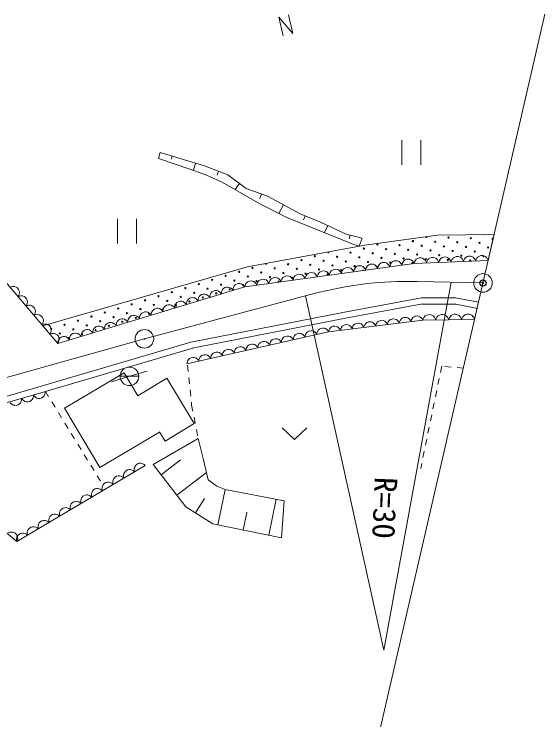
# Model space of a CAD drawing. Units: millimetres, scale not verified. Extents: x -73414 to 566586, y -116917 to 243083.
# Drawn here: x 324144 to 366952, y 137693 to 194632 of the extents above; entities that cross this region are included whole.
import ezdxf
from ezdxf.enums import TextEntityAlignment as Align

# ---------------------------------------------------------------- set-up
doc = ezdxf.new("R2010")
doc.units = ezdxf.units.MM
doc.header["$LTSCALE"] = 1000
doc.header["$PDMODE"] = 32
doc.header["$PDSIZE"] = 500
doc.linetypes.add('USER6', pattern=[1, 0.5, -0.5])
for name, color, linetype, lineweight in [('M-BGD', 7, 'Continuous', 13), ('M-BMK-LINE', 2, 'Continuous', 13), ('M-BMK-SRVR', 3, 'Continuous', 13)]:
    doc.layers.add(name, color=color, linetype=linetype, lineweight=lineweight)
doc.layers.add('M-OTRS', color=6, linetype='Continuous')
doc.styles.add('ＭＳ ゴシック', font='')
doc.styles.get('ＭＳ ゴシック').set_extended_font_data('MS Gothic')

# ---------------------------------------------------------------- blocks, each defined once
blk = doc.blocks.new('BUHIN1')
at = {"color": 3, "linetype": 'Continuous', "lineweight": 13}
for radius in [750, 22.5]:
    blk.add_circle((0, 0), radius, dxfattribs=at)
blk = doc.blocks.new('BUHIN13')
at = {"color": 6, "linetype": 'Continuous', "lineweight": 13}
for radius in [50, 1.5]:
    blk.add_circle((0, 0), radius, dxfattribs=at)
blk = doc.blocks.new('BUHIN2')
at = {"color": 7, "linetype": 'Continuous', "lineweight": 13}
blk.add_lwpolyline([(0, -500), (115, -462.5), (212.5, -402.5), (322.5, -305), (382.5, -195), (420, -77.5), (420, 77.5), (382.5, 195), (322.5, 305), (212.5, 402.5), (115, 460), (0, 500)], dxfattribs=at)
blk = doc.blocks.new('BUHIN5')
at = {"color": 7, "linetype": 'Continuous', "lineweight": 13}
blk.add_line((-750, 0), (750, 0), dxfattribs=at)
blk.add_circle((0, 0), 750, dxfattribs=at)
blk = doc.blocks.new('BUHIN6')
at = {"color": 7, "linetype": 'Continuous', "lineweight": 13}
blk.add_lwpolyline([(-1000, 475), (0, -470), (1000, 475)], dxfattribs=at)
blk = doc.blocks.new('BUHIN7')
at = {"color": 7, "linetype": 'Continuous', "lineweight": 13}
for p, q in [((-770, 1000), (-770, -1000)), ((765, -1000), (765, 1000))]:
    blk.add_line(p, q, dxfattribs=at)

msp = doc.modelspace()

# ---------------------------------------------------------------- linework, layer by layer
at = {"layer": 'M-BGD'}
for p, q in [((335779, 182978), (335936, 183472)), ((335936, 183472), (339494, 182393)), ((338389, 182108), (335779, 182978)), ((336882, 183185), (336803, 182924)), ((338774, 182611), (338599, 182033)), ((339494, 182393), (341374, 181673)), ((339669, 181647), (338389, 182108)), ((340923, 181084), (339669, 181647)), ((340638, 181955), (340517, 181638)), ((341374, 181673), (342853, 180553)), ((343968, 179319), (340923, 181084)), ((342323, 180955), (341964, 180481)), ((342853, 180553), (344573, 179954)), ((344092, 180121), (343965, 179757)), ((344573, 179954), (347212, 178514)), ((346143, 178218), (343968, 179319)), ((345862, 179250), (345482, 178553)), ((327663, 168051), (318682, 178654)), ((351402, 176107), (346143, 178218)), ((347212, 178514), (348851, 177834)), ((347618, 178345), (347490, 178037)), ((348851, 177834), (350931, 176875)), ((349435, 177565), (349175, 177001)), ((350931, 176875), (352210, 176555)), ((351251, 176794), (351180, 176510)), ((352210, 176555), (351983, 175920)), ((352429, 176002), (358294, 176802)), ((358294, 176802), (362861, 176860)), ((362861, 176860), (362376, 174755)), ((342980, 174254), (352429, 176002)), ((351983, 175920), (351402, 176107)), ((326450, 169484), (342980, 174254)), ((356398, 174521), (342743, 172625)), ((362376, 174755), (356398, 174521)), ((342743, 172625), (327663, 168051)), ((350647, 170566), (357001, 171743)), ((357001, 171743), (359731, 171743)), ((359731, 171743), (361600, 171384)), ((357092, 171251), (350738, 170074)), ((359731, 171243), (357001, 171243)), ((361506, 170893), (359637, 171252)), ((338409, 168166), (350647, 170566)), ((350743, 170075), (338505, 167675)), ((357100, 169937), (349510, 168999)), ((361281, 169999), (357100, 169937)), ((327663, 168051), (326450, 169484)), ((349510, 168999), (338086, 166416)), ((313878, 160959), (338409, 168166)), ((338550, 167686), (326663, 164194)), ((333009, 165704), (328200, 162843)), ((334117, 163843), (333009, 165704)), ((333445, 165410), (334887, 165822)), ((333445, 165410), (332010, 164973)), ((336462, 165260), (334117, 163843)), ((338677, 161594), (336462, 165260)), ((314228, 160541), (326663, 164194)), ((328200, 162843), (331051, 158049)), ((336332, 160177), (338677, 161594)), ((331051, 158049), (335861, 160910)), ((335881, 160922), (336332, 160177)), ((324371, 152073), (314228, 160541)), ((335352, 158290), (338988, 160389)), ((338988, 160389), (339402, 158793)), ((337983, 154891), (335352, 158290)), ((335991, 157465), (337555, 158675)), ((339402, 158793), (339787, 157049)), ((334719, 158229), (324371, 152073)), ((337270, 155813), (339653, 157657)), ((339787, 157049), (340496, 156546)), ((340496, 156546), (341176, 156280)), ((340582, 153418), (341165, 156285)), ((341176, 156280), (345936, 155364)), ((338762, 154396), (339502, 155561)), ((344676, 152586), (345266, 155493)), ((340171, 153501), (337983, 154891)), ((345936, 155364), (345699, 152378)), ((342629, 153002), (342922, 154445)), ((345699, 152378), (340171, 153501))]:
    msp.add_line(p, q, dxfattribs=at)
at = {"layer": 'M-BGD', "linetype": 'USER6'}
for p, q in [((338130, 166302), (338462, 163087)), ((358629, 166217), (356935, 157972)), ((360377, 166072), (358629, 166217)), ((326663, 164194), (331158, 156881)), ((338462, 163087), (338988, 160389))]:
    msp.add_line(p, q, dxfattribs=at)
at = {"layer": 'M-BGD'}
for centre in [(359182, 176603), (360970, 176554), (353441, 176043), (355229, 175995), (356311, 176323), (357017, 175946), (358100, 176274), (358805, 175897), (359888, 176226), (361676, 176177), (351275, 175387), (352358, 175715), (353063, 175338), (354146, 175666), (355934, 175618), (357722, 175569), (359511, 175520), (360593, 175848), (361299, 175471), (362382, 175800), (347322, 174778), (348404, 175107), (350193, 175058), (351981, 175009), (353769, 174961), (354852, 175289), (355557, 174912), (356640, 175240), (357345, 174863), (358428, 175192), (359134, 174815), (360216, 175143), (360922, 174766), (362004, 175094), (346239, 174450), (348027, 174401), (349110, 174730), (349815, 174353), (350898, 174681), (351604, 174304), (352686, 174632), (353392, 174255), (354474, 174584), (342286, 173842), (343368, 174170), (344074, 173793), (345156, 174122), (345862, 173745), (346945, 174073), (347650, 173696), (348733, 174024), (349438, 173647), (350521, 173976), (340120, 173185), (341203, 173514), (341908, 173136), (342991, 173465), (343697, 173088), (344779, 173416), (346567, 173367), (337955, 172528), (339038, 172857), (339743, 172480), (340826, 172808), (342614, 172759), (336872, 172200), (338660, 172151), (340449, 172103), (341531, 172431), (334707, 171543), (335790, 171872), (336495, 171494), (337578, 171823), (338283, 171446), (339366, 171774), (332542, 170886), (333624, 171215), (334330, 170838), (335412, 171166), (336118, 170789), (337201, 171117), (330376, 170230), (331459, 170558), (333247, 170509), (335035, 170460), (329294, 169901), (331082, 169852), (332165, 170181), (332870, 169804), (333953, 170132), (327128, 169244), (328211, 169573), (328917, 169196), (329999, 169524), (330705, 169147), (331787, 169475), (327834, 168867), (328539, 168490), (329622, 168818)]:
    msp.add_circle(centre, 50, dxfattribs=at)
for centre, start, end in [((357394, 176651), 154.477, 41.0534), ((362053, 176882), 221.7114, 319.7447), ((362759, 176505), 53.5665, 280.5046), ((349487, 175435), 163.9823, 36.9751), ((344451, 174499), 157.4497, 43.5077), ((356263, 174535), 327.6753, 228.1324), ((352309, 173927), 39.7332, 156.0744), ((345485, 173039), 327.0366, 228.7711)]:
    msp.add_arc(centre, 50, start, end, dxfattribs=at)
at = {"layer": 'M-BMK-LINE'}
for p, q in [((366952, 194632), (349938, 120725)), ((353967, 143309), (359391, 173002)), ((361959, 172944), (356661, 173064)), ((334652, 168431), (348247, 172058)), ((347653, 171900), (353967, 143309)), ((334652, 168431), (312245, 162158))]:
    msp.add_line(p, q, dxfattribs=at)
msp.add_arc((355980, 143072), 30000, 88.6981, 104.9378, dxfattribs=at)
at = {"layer": 'M-BMK-SRVR'}
for p, q in [((346626, 193071), (345493, 194395)), ((345493, 194395), (345855, 192888)), ((346274, 194573), (346626, 193071))]:
    msp.add_line(p, q, dxfattribs=at)
at = {"layer": 'M-OTRS'}
msp.add_point((361959, 172944), dxfattribs=at)

# ---------------------------------------------------------------- block references
at = {"layer": 'M-BGD'}
for name, p in [('BUHIN7', (356190, 183470)), ('BUHIN7', (333260, 177121)), ('BUHIN5', (333445, 165410)), ('BUHIN6', (346759, 160787))]:
    msp.add_blockref(name, p, dxfattribs=at)
for p, xscale, yscale, rotation in [((355910, 174453), 0.9847177, 0.9847177, 97.90378), ((356896, 174541), 0.9970815, 0.9970815, 92.23917), ((357893, 174580), 0.9970815, 0.9970815, 92.23917), ((358889, 174618), 0.9970815, 0.9970815, 92.23917), ((359885, 174657), 0.9970815, 0.9970815, 92.23917), ((360882, 174696), 0.9970815, 0.9970815, 92.23917), ((361878, 174735), 0.9970815, 0.9970815, 92.23917), ((351034, 173776), 0.9847177, 0.9847177, 97.90378), ((352009, 173912), 0.9847177, 0.9847177, 97.90378), ((352984, 174047), 0.9847177, 0.9847177, 97.90378), ((353960, 174183), 0.9847177, 0.9847177, 97.90378), ((354935, 174318), 0.9847177, 0.9847177, 97.90378), ((347132, 173235), 0.9847177, 0.9847177, 97.90378), ((348108, 173370), 0.9847177, 0.9847177, 97.90378), ((349083, 173506), 0.9847177, 0.9847177, 97.90378), ((350058, 173641), 0.9847177, 0.9847177, 97.90378), ((343231, 172693), 0.9847177, 0.9847177, 97.90378), ((344206, 172828), 0.9847177, 0.9847177, 97.90378), ((345181, 172964), 0.9847177, 0.9847177, 97.90378), ((346157, 173099), 0.9847177, 0.9847177, 97.90378), ((324135, 172217), 0.9925458, 0.9925458, 40.26656), ((341329, 172197), 0.9848859, 0.9848859, 106.87422), ((342272, 172482), 0.9848859, 0.9848859, 106.87422), ((324776, 171459), 0.9925458, 0.9925458, 40.26656), ((339444, 171625), 0.9848859, 0.9848859, 106.87422), ((340387, 171911), 0.9848859, 0.9848859, 106.87422), ((337559, 171053), 0.9848859, 0.9848859, 106.87422), ((338502, 171339), 0.9848859, 0.9848859, 106.87422), ((325418, 170702), 0.9925458, 0.9925458, 40.26656), ((335674, 170481), 0.9848859, 0.9848859, 106.87422), ((336617, 170767), 0.9848859, 0.9848859, 106.87422), ((326060, 169945), 0.9925458, 0.9925458, 40.26656), ((333789, 169909), 0.9848859, 0.9848859, 106.87422), ((334732, 170195), 0.9848859, 0.9848859, 106.87422), ((356626, 169879), 0.9560116, 0.9560116, 97.05231), ((357623, 169945), 1.045355, 1.045355, 90.84243), ((358668, 169961), 1.045355, 1.045355, 90.84243), ((359713, 169976), 1.045355, 1.045355, 90.84243), ((360759, 169991), 1.045355, 1.045355, 90.84243), ((326701, 169187), 0.9925458, 0.9925458, 40.26656), ((331905, 169338), 0.9848859, 0.9848859, 106.87422), ((332847, 169624), 0.9848859, 0.9848859, 106.87422), ((351882, 169292), 0.9560116, 0.9560116, 97.05231), ((352831, 169409), 0.9560116, 0.9560116, 97.05231), ((353780, 169527), 0.9560116, 0.9560116, 97.05231), ((354728, 169644), 0.9560116, 0.9560116, 97.05231), ((355677, 169761), 0.9560116, 0.9560116, 97.05231), ((330020, 168766), 0.9848859, 0.9848859, 106.87422), ((330962, 169052), 0.9848859, 0.9848859, 106.87422), ((348082, 168676), 0.9760555, 0.9760555, 102.7364), ((349034, 168891), 0.9760555, 0.9760555, 102.7364), ((349984, 169057), 0.9560116, 0.9560116, 97.05231), ((350933, 169175), 0.9560116, 0.9560116, 97.05231), ((327343, 168430), 0.9925458, 0.9925458, 40.26656), ((328135, 168194), 0.9848859, 0.9848859, 106.87422), ((329077, 168480), 0.9848859, 0.9848859, 106.87422), ((346178, 168245), 0.9760555, 0.9760555, 102.7364), ((347130, 168461), 0.9760555, 0.9760555, 102.7364), ((343322, 167600), 0.9760555, 0.9760555, 102.7364), ((344274, 167815), 0.9760555, 0.9760555, 102.7364), ((345226, 168030), 0.9760555, 0.9760555, 102.7364), ((340466, 166954), 0.9760555, 0.9760555, 102.7364), ((341418, 167169), 0.9760555, 0.9760555, 102.7364), ((342370, 167385), 0.9760555, 0.9760555, 102.7364), ((338562, 166524), 0.9760555, 0.9760555, 102.7364), ((339514, 166739), 0.9760555, 0.9760555, 102.7364), ((326185, 164054), 0.9970018, 0.9970018, 286.37078), ((324272, 163491), 0.9970018, 0.9970018, 286.37078), ((325229, 163772), 0.9970018, 0.9970018, 286.37078), ((334287, 157972), 1.003375, 1.003375, 120.74722), ((333425, 157459), 1.003375, 1.003375, 120.74722), ((332563, 156946), 1.003375, 1.003375, 120.74722), ((331700, 156433), 1.003375, 1.003375, 120.74722), ((329976, 155407), 1.003375, 1.003375, 120.74722), ((330838, 155920), 1.003375, 1.003375, 120.74722), ((329113, 154894), 1.003375, 1.003375, 120.74722), ((328251, 154381), 1.003375, 1.003375, 120.74722), ((327389, 153868), 1.003375, 1.003375, 120.74722), ((326527, 153355), 1.003375, 1.003375, 120.74722), ((325664, 152842), 1.003375, 1.003375, 120.74722), ((323981, 152399), 1.016387, 1.016387, 50.1422), ((324802, 152329), 1.003375, 1.003375, 120.74722)]:
    msp.add_blockref('BUHIN2', p, dxfattribs=dict(at, xscale=xscale, yscale=yscale, rotation=rotation))
at = {"layer": 'M-BMK-SRVR'}
for p in [(361959, 172944), (334652, 168431)]:
    msp.add_blockref('BUHIN1', p, dxfattribs=at)
at = {"layer": 'M-OTRS'}
msp.add_blockref('BUHIN13', (361959, 172944), dxfattribs=at)

# ---------------------------------------------------------------- texts
at = {"layer": 'M-BGD', "style": 'ＭＳ ゴシック'}
msp.add_text('R=30', height=1833, rotation=267.7, dxfattribs=at).set_placement((352678, 157344), align=Align.BOTTOM_LEFT)

doc.saveas('drawing.dxf')
